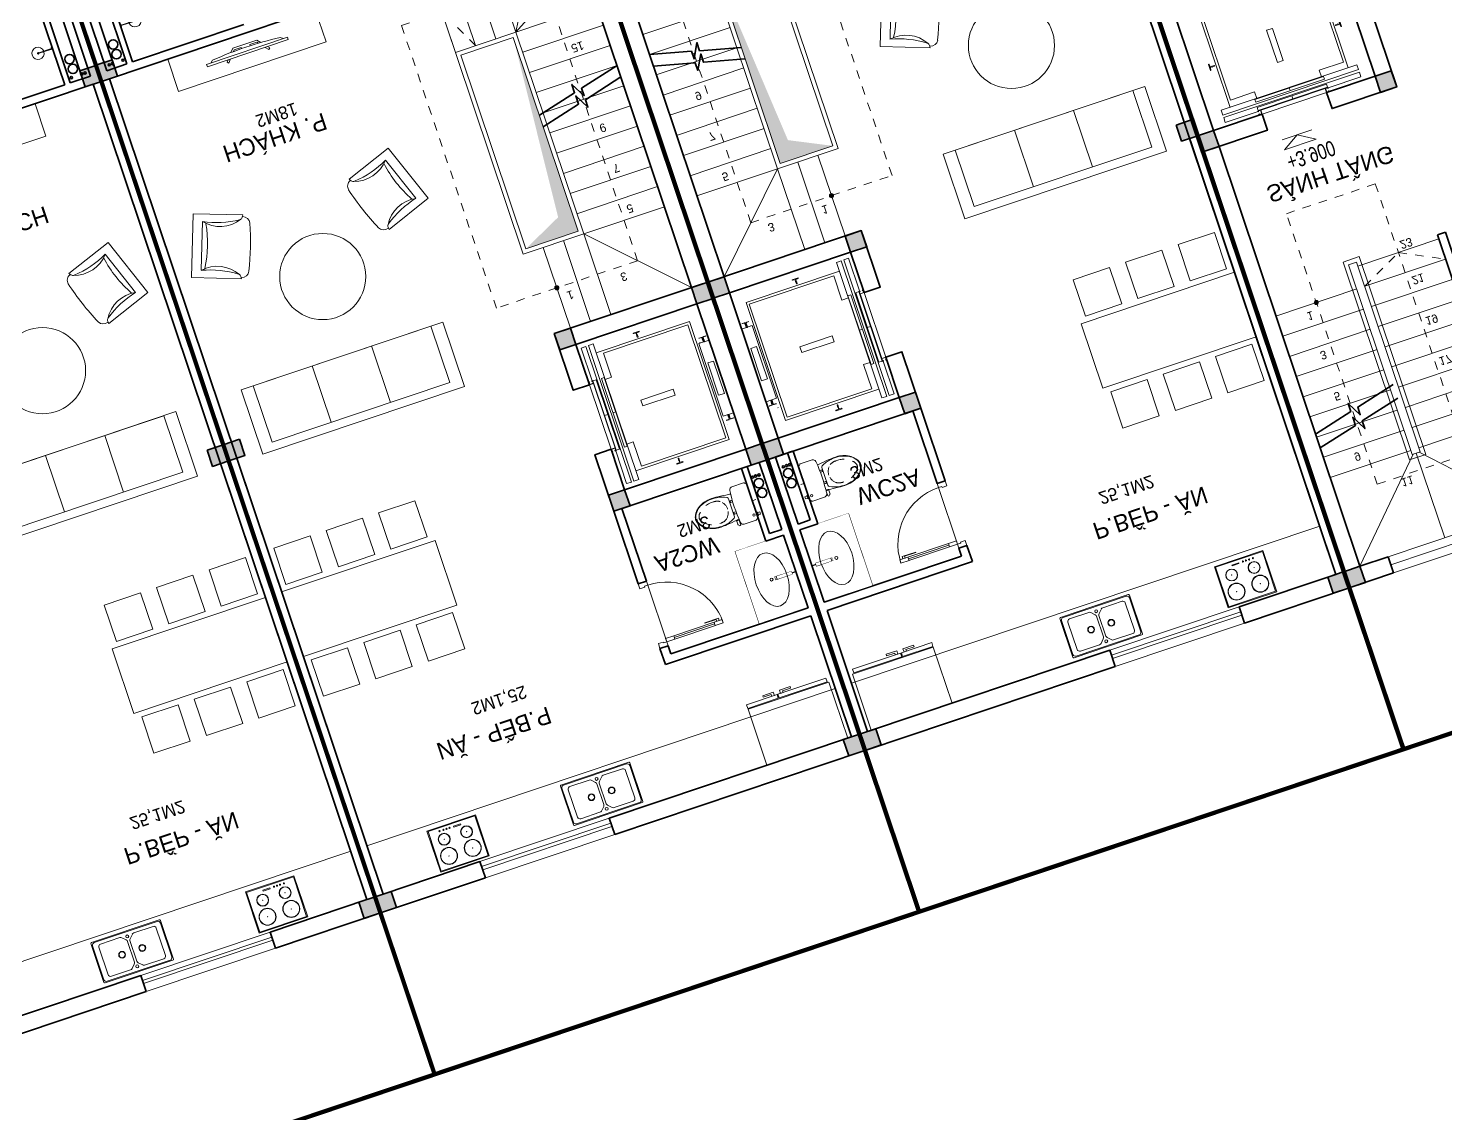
# Model space of a CAD drawing. Header units: metres. Extents: x 568336 to 569219, y 2065964 to 2066430.
# Drawn here: x 568480 to 568496.64, y 2066022.14 to 2066034.88 of the extents above; entities that cross this region are included whole.
import ezdxf

# ---------------------------------------------------------------- set-up
doc = ezdxf.new("R2010")
doc.units = ezdxf.units.M
for name, pattern in [('$AUDIT_BAD_LTYPE2', [0]), ('CENTER', [2, 1.25, -0.25, 0.25, -0.25]), ('HIDDEN', [0.375, 0.25, -0.125]), ('HIDDEN2', [0.1875, 0.125, -0.0625]), ('xref-thap C (mb tang 32-2)$0$HIDDEN', [0.375, 0.25, -0.125])]:
    doc.linetypes.add(name, pattern=pattern)
doc.layers.get('0').update_dxf_attribs({"linetype": 'CONTINUOUS'})
doc.layers.get('DEFPOINTS').update_dxf_attribs({"linetype": 'CONTINUOUS'})
for name, color, linetype, lineweight in [('-CENTER', 143, 'CENTER', 13), ('-CONCRETE', 1, 'CONTINUOUS', 35), ('-DIM', 9, 'CONTINUOUS', 13), ('-DOOR', 137, 'CONTINUOUS', 9), ('-FURNITURE', 46, 'CONTINUOUS', 9), ('-HATCH', 8, 'CONTINUOUS', 5), ('-KH', 143, 'CONTINUOUS', 13), ('-LINE1', 7, 'CONTINUOUS', 18), ('-LINE2', 252, 'CONTINUOUS', 9), ('-STEEL1', 1, 'CONTINUOUS', 35), ('-TEXT', 7, 'CONTINUOUS', 15), ('-WALL', 4, 'CONTINUOUS', 35), ('TEXT25', 2, 'CONTINUOUS', 13)]:
    doc.layers.add(name, color=color, linetype=linetype, lineweight=lineweight)
for name, color, linetype in [('-RANH GIOI LO DAT', 12, 'CONTINUOUS'), ('ChiaLo', 128, 'CENTER'), ('ViaHeS', 32, 'CONTINUOUS')]:
    doc.layers.add(name, color=color, linetype=linetype)
doc.styles.add('1', font='arial.ttf')
doc.styles.add('SVN_AVO_thuong', font='')
doc.styles.add('T1', font='', dxfattribs={"height": 200})
doc.styles.get('SVN_AVO_thuong').set_extended_font_data('SVN-Avo')
doc.styles.get('T1').set_extended_font_data('VNgeometric Light')

# ---------------------------------------------------------------- blocks, each defined once
blk = doc.blocks.new('X-5M-DH-2-CORE$0$A$C75E80C28')
at = {"layer": '-LINE2', "linetype": 'Continuous', "ltscale": 2}
for p, q in [((-731, -149), (731, -149)), ((-731, -1305), (-731, -149)), ((-557, -112), (-560, -112)), ((-510, -22), (-510, -51)), ((-507, -22), (-510, -22)), ((-510, -109), (-510, -79)), ((-507, -22), (-507, -51)), ((-507, -109), (-507, -79)), ((-456, -57), (-501, -57)), ((-456, -60), (-501, -60)), ((-456, -70), (-501, -70)), ((-456, -73), (-501, -73)), ((-453, -63), (-453, -67)), ((-450, -63), (-450, -67)), ((450, -63), (450, -67)), ((453, -63), (453, -67)), ((456, -57), (501, -57)), ((456, -60), (501, -60)), ((456, -70), (501, -70)), ((456, -73), (501, -73)), ((457, -112), (460, -112)), ((507, -22), (510, -22)), ((507, -22), (507, -51)), ((507, -109), (507, -79)), ((510, -22), (510, -51)), ((510, -109), (510, -79)), ((731, -1305), (731, -149)), ((-700, -179), (700, -179)), ((-700, -1225), (-700, -179)), ((700, -1225), (700, -179)), ((840, -1305), (-840, -1305)), ((-840, -1365), (-840, -1305)), ((-700, -1225), (-400, -1225)), ((425, -1309), (-425, -1309)), ((-425, -1343), (-425, -1309)), ((-400, -1305), (-400, -1225)), ((0, -1309), (0, -1343)), ((700, -1225), (400, -1225)), ((400, -1305), (400, -1225)), ((425, -1343), (425, -1309)), ((840, -1365), (840, -1305)), ((840, -1365), (-840, -1365)), ((840, -1395), (-840, -1395)), ((-840, -1395), (-840, -1455)), ((-840, -1455), (-435, -1455)), ((-435, -1450), (-435, -1460)), ((-435, -1450), (-400, -1450)), ((-435, -1460), (-425, -1460)), ((-435, -1490), (-435, -1500)), ((-435, -1490), (-425, -1490)), ((-433, -1452), (-433, -1458)), ((-433, -1452), (-402, -1452)), ((-433, -1458), (-425, -1458)), ((-433, -1492), (-433, -1498)), ((-433, -1492), (-425, -1492)), ((430, -1406), (-430, -1406)), ((-430, -1406), (-430, -1446)), ((430, -1446), (-430, -1446)), ((425, -1343), (-425, -1343)), ((-425, -1458), (-425, -1460)), ((-425, -1490), (-425, -1492)), ((-402, -1452), (-402, -1498)), ((400, -1450), (-400, -1450)), ((-400, -1450), (-400, -1500)), ((0, -1406), (0, -1446)), ((400, -1450), (400, -1500)), ((435, -1450), (400, -1450)), ((402, -1452), (402, -1498)), ((433, -1452), (402, -1452)), ((433, -1458), (425, -1458)), ((425, -1458), (425, -1460)), ((435, -1460), (425, -1460)), ((425, -1490), (425, -1492)), ((435, -1490), (425, -1490)), ((433, -1492), (425, -1492)), ((430, -1406), (430, -1446)), ((433, -1452), (433, -1458)), ((433, -1492), (433, -1498)), ((435, -1450), (435, -1460)), ((840, -1455), (435, -1455)), ((435, -1490), (435, -1500)), ((840, -1395), (840, -1455)), ((-435, -1500), (-400, -1500)), ((-433, -1498), (-402, -1498)), ((435, -1500), (400, -1500)), ((433, -1498), (402, -1498))]:
    blk.add_line(p, q, dxfattribs=at)
for points in [[(-450, 0), (-450, -130), (450, -130), (450, 0)], [(-200, -29), (200, -29), (200, -101), (-200, -101)], [(-36, -584), (36, -584), (36, -984), (-36, -984)]]:
    blk.add_lwpolyline(points, close=True, dxfattribs=at)
for points in [[(-780, -789), (-751, -789, 0.414214), (-750, -788), (-750, -784), (-750, -780, 0.414214), (-751, -779), (-780, -779, -0.256978), (-784, -782), (-798, -782, -0.414214), (-801, -779), (-804, -749, 0.414214), (-807, -746), (-812, -746), (-812, -784), (-812, -821), (-807, -821, 0.414214), (-804, -818), (-801, -789, -0.414214), (-798, -786), (-784, -786, -0.256978), (-780, -789)], [(780, -789), (751, -789, -0.414214), (750, -788), (750, -784), (750, -780, -0.414214), (751, -779), (780, -779, 0.256978), (784, -782), (798, -782, 0.414214), (801, -779), (804, -749, -0.414214), (807, -746), (812, -746), (812, -784), (812, -821), (807, -821, -0.414214), (804, -818), (801, -789, 0.414214), (798, -786), (784, -786, 0.256978), (780, -789)]]:
    blk.add_lwpolyline(points, format="xyb", dxfattribs=at)
for centre, radius, start, end in [((-501, -51), 9.4, 180, 270), ((-501, -79), 9.4, 90, 180), ((-501, -51), 6.2, 180, 270), ((-501, -79), 6.2, 90, 180), ((-456, -63), 6.2, 0, 90), ((-456, -63), 3, 0, 90), ((-456, -67), 6.2, 270, 0), ((-456, -67), 3, 270, 0), ((456, -63), 6.2, 90, 180), ((456, -67), 6.2, 180, 270), ((456, -63), 3, 90, 180), ((456, -67), 3, 180, 270), ((501, -51), 6.2, 270, 0), ((501, -51), 9.4, 270, 0), ((501, -79), 9.4, 0, 90), ((501, -79), 6.2, 0, 90)]:
    blk.add_arc(centre, radius, start, end, dxfattribs=at)
blk = doc.blocks.new('A$C5C575821')
at = {"layer": '-CONCRETE'}
h = blk.add_hatch(color=256, dxfattribs=at)
h.dxf.hatch_style = 1
h.paths.add_polyline_path([(0, 200), (0, 0), (200, 0), (200, 200)])
blk.add_lwpolyline([(0, 0), (200, 0), (200, 200), (0, 200)], close=True, dxfattribs=at)
blk = doc.blocks.new('truc M5')
at = {"layer": '-WALL'}
for p in [(-200, 14600), (6400, 14600), (6400, 9200), (-200, 4150), (6400, 4150), (-200, -200), (2400, -200)]:
    blk.add_blockref('A$C5C575821', p, dxfattribs=at)
blk = doc.blocks.new('M5-T2.1')
at = {"layer": '-HATCH', "true_color": 0x8c8896}
h = blk.add_hatch(color=252, dxfattribs=at)
h.dxf.hatch_style = 1
edge = h.paths.add_edge_path()
edge.add_arc((614411.8, -24016.3), 24.6, 0, 360)
at = {"layer": '-CONCRETE'}
blk.add_lwpolyline([(615311.8, -26316.3), (615911.9, -26316.3), (615911.9, -27816.3), (613911.7, -27816.3), (613911.7, -26316.3), (614511.8, -26316.3), (614511.8, -26116.3), (613711.7, -26116.3), (613711.7, -28016.3), (616111.9, -28016.3), (616111.9, -26116.3), (615311.8, -26116.3), (615311.8, -26316.3)], dxfattribs=at)
at = {"layer": '-DOOR'}
blk.add_lwpolyline([(614261.9, -20716.1), (615661.9, -20716.1), (615661.9, -20916.1), (614261.9, -20916.1)], close=True, dxfattribs=at)
blk.add_lwpolyline([(614261.9, -20816.1), (615661.9, -20816.1)], dxfattribs=at)
at = {"layer": '-KH'}
blk.add_line((614639.5, -25954), (615007.5, -25954), dxfattribs=at)
at = {"layer": '-KH', "linetype": 'HIDDEN2', "ltscale": 5}
blk.add_lwpolyline([(615511.8, -21766.3), (614411.8, -21766.3), (614411.8, -25116.3), (615511.8, -25116.3)], close=True, dxfattribs=at)
blk.add_lwpolyline([(615011.8, -24016.3), (615511.8, -24266.3), (616011.8, -24016.3)], dxfattribs=at)
at = {"layer": '-KH'}
blk.add_lwpolyline([(615018.7, -25836.2), (614628.3, -25836.2), (614823.5, -25954)], close=True, dxfattribs=at)
blk.add_circle((614411.8, -24016.3), 24.6, dxfattribs=at)
blk.add_solid([(614823.5, -25954), (614823.5, -25836.2), (615018.7, -25836.2), (614823.5, -25954)], dxfattribs=at)
at = {"layer": '-LINE1'}
for p, q in [((614924.6, -21966.3), (613911.8, -20916.2)), ((614961.8, -20916.2), (614961.8, -21966.3)), ((614999, -21966.3), (616011.8, -20916.2)), ((614511.8, -26316.3), (615311.8, -26316.3))]:
    blk.add_line(p, q, dxfattribs=at)
at = {"layer": '-LINE1', "lineweight": 18}
for p, q in [((614911.8, -22016.3), (613911.7, -22016.3)), ((614911.8, -22266.3), (613911.7, -22266.3)), ((615011.8, -22266.3), (616011.8, -22266.3)), ((614911.8, -22516.3), (613911.7, -22516.3)), ((615011.8, -22516.3), (616011.8, -22516.3)), ((614911.8, -22766.3), (613911.7, -22766.3)), ((615011.8, -22766.3), (616011.8, -22766.3)), ((614911.8, -23016.3), (613911.7, -23016.3)), ((615011.8, -23016.3), (616011.8, -23016.3)), ((614911.8, -23266.3), (613911.7, -23266.3)), ((615011.8, -23266.3), (616011.8, -23266.3)), ((614911.8, -23516.3), (613911.7, -23516.3)), ((615011.8, -23516.3), (616011.8, -23516.3)), ((614911.8, -23766.3), (613911.7, -23766.3)), ((615011.8, -23766.3), (616011.8, -23766.3)), ((614911.8, -24016.3), (613911.7, -24016.3)), ((615011.8, -24016.3), (616011.8, -24016.3)), ((615011.8, -24266.3), (616011.8, -24266.3))]:
    blk.add_line(p, q, dxfattribs=at)
for points in [[(615061.8, -21916.3), (614861.8, -21916.3), (614861.8, -24366.3), (615061.8, -24366.3)], [(615011.8, -21966.3), (614911.8, -21966.3), (614911.8, -24316.3), (615011.8, -24316.3)]]:
    blk.add_lwpolyline(points, close=True, dxfattribs=at)
at = {"layer": '-LINE1'}
blk.add_lwpolyline([(615011.8, -22016.3), (616011.8, -22016.3)], dxfattribs=at)
at = {"layer": '-RANH GIOI LO DAT', "linetype": 'HIDDEN', "ltscale": 10, "const_width": 50}
blk.add_lwpolyline([(623601.4, -18716.4), (613711.7, -18716.3), (613711.7, -38716.3), (619545.8, -38716.4), (624310, -33722)], close=True, dxfattribs=at)
at = {"layer": '-WALL'}
for p, q in [((614261.9, -20716.1), (613711.7, -20716.1)), ((613711.7, -20716.1), (613711.7, -35716.1)), ((614261.9, -20716.1), (614261.9, -20916.1)), ((614261.9, -20916.1), (613911.7, -20916.1)), ((613911.7, -20916.1), (613911.7, -26116.3)), ((616012.1, -20916.1), (616012.1, -24316.4)), ((616111.4, -24316.3), (616111.4, -20916.1)), ((616012.1, -24316.4), (616111.4, -24316.3))]:
    blk.add_line(p, q, dxfattribs=at)
for points in [[(613911.7, -22383.2), (614388, -22502.2), (614388, -22603.5), (614481.3, -22431.9), (614481.3, -22525.6), (614961.7, -22645.7)], [(613911.7, -22554.1), (614388, -22673.2), (614388, -22774.4), (614481.3, -22602.8), (614481.3, -22696.5), (614961.7, -22816.6)]]:
    blk.add_lwpolyline(points, dxfattribs=at)
at = {"layer": '-STEEL1'}
blk.add_blockref('truc M5', (613911.7, -35516.1), dxfattribs=at)
at = {"layer": '-WALL'}
blk.add_blockref('A$C5C575821', (613711.5, -26316.2), dxfattribs=at)
at = {"layer": '-WALL', "xscale": -1, "rotation": 270}
for p in [(613711.7, -26316.3), (615911.9, -26316.3)]:
    blk.add_blockref('A$C5C575821', p, dxfattribs=at)
at = {"color": 2, "xscale": -1, "rotation": 180}
blk.add_blockref('X-5M-DH-2-CORE$0$A$C75E80C28', (614911.8, -27816.3), dxfattribs=at)
at = {"layer": '-TEXT', "style": 'T1'}
for s, p in [('11', (614685.1, -21735.7)), ('9', (614257.7, -22197.5)), ('5', (614257.7, -22945.1)), ('17', (615558.7, -22945.3)), ('3', (614257.7, -23454.1)), ('19', (615558.7, -23443.9)), ('1', (614257.7, -23939.2)), ('21', (615558.7, -23947.3)), ('23', (615558.7, -24388.9))]:
    blk.add_text(s, height=100, rotation=360, dxfattribs=at).set_placement(p)
at = {"layer": '-TEXT', "style": '1', "width": 0.75}
blk.add_text('+3.900', height=179.96, dxfattribs=at).set_placement((614614.5, -25766))
at = {"layer": 'TEXT25', "style": 'SVN_AVO_thuong'}
blk.add_text('SẢNH TẦNG', height=200, rotation=360, dxfattribs=at).set_placement((614271.1, -25493.7))
blk = doc.blocks.new('SOFA 2500')
at = {"layer": '-FURNITURE'}
for p, q in [((267949, 8788), (268649, 8788)), ((267949, 8055), (268649, 8055))]:
    blk.add_line(p, q, dxfattribs=at)
for points in [[(267849, 9672), (268649, 9672), (268649, 7172), (267849, 7172)], [(267949, 9522), (268649, 9522), (268649, 7322), (267949, 7322)]]:
    blk.add_lwpolyline(points, close=True, dxfattribs=at)
blk = doc.blocks.new('shower')
for points in [[(180919, -32316), (180912, -32316), (180912, -32147), (180919, -32147)], [(180929, -32327), (180902, -32327), (180902, -32316), (180929, -32316)]]:
    blk.add_lwpolyline(points, close=True)
for radius, start, end in [(72, 272.7907, 267.2093), (8.35, 294.8355, 245.1645)]:
    blk.add_arc((180916, -32147), radius, start, end)
blk = doc.blocks.new('A$C18091ED7')
for p, q in [((0, -42), (0, 0)), ((146, -27), (179, -27)), ((146, -27), (146, -30)), ((146, -30), (166, -30)), ((153, -37), (146, -30)), ((152, 0), (152, -27)), ((152, 0), (179, 0)), ((153, -37), (166, -37)), ((153, -40), (153, -37)), ((153, -40), (178, -40)), ((153, -40), (178, -40)), ((153, -40), (153, -42)), ((185, -30), (166, -30)), ((178, -37), (166, -37)), ((185, -30), (178, -37)), ((178, -37), (178, -40)), ((178, -40), (178, -42)), ((179, 0), (179, -27)), ((179, -27), (185, -27)), ((185, -27), (185, -30)), ((-83, -267), (-83, -300)), ((-83, -278), (-83, -288)), ((-61, -290), (-83, -290)), ((-63, -265), (-81, -265)), ((-61, -267), (-61, -300)), ((61, -267), (61, -300)), ((61, -290), (83, -290)), ((63, -265), (81, -265)), ((83, -267), (83, -300)), ((83, -278), (83, -288)), ((165, -262), (165, -290)), ((168, -260), (228, -260)), ((168, -292), (207, -292)), ((231, -274), (231, -262))]:
    blk.add_line(p, q)
for points in [[(230, -219, -0.137407), (225, -235), (222, -241, -0.236081), (198, -255, -0.051961), (-198, -255, -0.236081), (-222, -241), (-225, -235, -0.137407), (-230, -219), (-230, -72, -0.198912), (-226, -63), (-209, -46, -0.198912), (-200, -42), (0, -42), (200, -42, -0.198912), (209, -46), (226, -63, -0.198912), (230, -72)], [(144, -619, -0.212405), (26, -734, -0.027685), (-1, -739, -0.022279), (-26, -734, -0.212405), (-144, -619, -0.142796), (-167, -428, -0.093005), (-128, -309, -0.256439), (-111, -300), (0, -300), (111, -300, -0.256439), (128, -309, -0.093005), (167, -428, -0.142796)]]:
    blk.add_lwpolyline(points, format="xyb", close=True)
at = {"linetype": 'xref-thap C (mb tang 32-2)$0$HIDDEN', "ltscale": 100}
blk.add_lwpolyline([(61, -669, -0.199031), (0, -699, -0.199031), (-61, -669, -0.218924), (-132, -478, -0.153791), (-112, -404, -0.236701), (0, -348, -0.236701), (112, -404, -0.153791), (132, -478, -0.218924)], format="xyb", close=True, dxfattribs=at)
blk.add_circle((166, -78), 13.9)
for centre, radius, start, end in [((-81, -267), 1.98, 90, 180), ((-63, -267), 1.98, 0, 90), ((63, -267), 1.98, 90, 180), ((81, -267), 1.98, 0, 90), ((168, -262), 2.47, 90, 180), ((168, -290), 2.47, 180, 270), ((207, -277), 15.5, 270, 306.4659), ((168, -225), 80.1, 306.4659, 320.3123), ((228, -274), 2.47, 320.3123, 0)]:
    blk.add_arc(centre, radius, start, end)
for points in [[(-156, -259), (-157, -267), (-164, -328), (-169, -385), (-184, -528), (-136, -679), (-50, -735), (-20, -741), (0, -744)], [(156, -259), (157, -267), (164, -328), (169, -385), (184, -528), (136, -679), (50, -735), (20, -741), (0, -744)]]:
    blk.add_open_spline(points, degree=3, knots=[130.613938, 130.613938, 130.613938, 130.613938, 152.852109, 311.129351, 417.703951, 561.383393, 697.692632, 710.812262, 710.812262, 710.812262, 710.812262])
blk = doc.blocks.new('ghe11asdsdsdsd')
at = {"layer": '-FURNITURE', "ltscale": 5}
for p, q in [((-454, 642), (-454, -60)), ((447, 643), (445, -59)), ((339, 75), (-348, 74)), ((445, -59), (-454, -60))]:
    blk.add_line(p, q, dxfattribs=at)
for centre, radius, start, end in [((-557, 172), 481, 73.628, 77.6744), ((-330, 640), 103, 97.7909, 180.472), ((-435, 586), 50, 17.2905, 73.628), ((-753, 311), 469, 329.603, 39.8271), ((-1717, 235), 1379, 353.2677, 15.3477), ((14, -3057), 3816, 85.1505, 95.3732), ((745, 311), 469, 140.0382, 210.2652), ((1709, 233), 1379, 164.5193, 186.6002), ((322, 644), 103, 359.5522, 82.2333), ((428, 586), 50, 106.2084, 162.5459), ((548, 172), 481, 102.162, 106.2084), ((-1, -1576), 1730, 79.6029, 100.5814)]:
    blk.add_arc(centre, radius, start, end, dxfattribs=at)
blk = doc.blocks.new('XR.MB.LM123$0$tvi 1')
blk.add_lwpolyline([(29, 0), (29, -1000), (0, -1000), (0, 0)], close=True)
for points in [[(29, -50), (52, -81)], [(-24, -236), (-39, -252)], [(0, -285), (-39, -252)], [(0, -256), (-24, -236)], [(70, -315), (111, -350), (111, -650), (70, -685)], [(89, -446), (89, -360), (71, -345)], [(89, -446), (73, -446)], [(89, -554), (89, -640), (71, -655)], [(89, -554), (73, -554)], [(0, -715), (-39, -748)], [(-24, -764), (-39, -748)], [(0, -744), (-24, -764)], [(29, -950), (52, -919)]]:
    blk.add_lwpolyline(points)
blk.add_arc((-4025, -500), 4099, 354.1311, 5.8689)
blk = doc.blocks.new('Sink_Cicle')
blk.add_lwpolyline([(17, -50), (-17, -50), (-18, -252), (17, -252)], close=True)
blk.add_circle((0, -300), 17.5)
at = {"layer": 'DEFPOINTS'}
blk.add_line((0, -100), (0, 0), dxfattribs=at)
blk.add_wipeout([(17, -50), (-17, -50), (-18, -252), (17, -252)])
at = {"layer": '-FURNITURE', "linetype": 'Continuous'}
blk.add_ellipse((0, -300), major_axis=(-325, 0), ratio=0.584615, dxfattribs=at)
blk.add_line((-18, -237), (17, -237))
blk = doc.blocks.new('*U148')
at = {"ltscale": 300}
blk.add_lwpolyline([(0, 0), (900, 0), (900, -600), (0, -600)], close=True, dxfattribs=at)
blk.add_wipeout([(0, 0), (900, 0), (900, -600), (0, -600)], dxfattribs=at)
blk.add_blockref('Sink_Cicle', (450, 0), dxfattribs=at)
blk = doc.blocks.new('A$C55AD6C8F')
at = {"ltscale": 3}
for p, q in [((-750, 624), (-750, 1000)), ((-750, 1000), (-704, 1000)), ((-704, 1000), (-704, 624)), ((0, 1000), (-695, 1000)), ((-695, 1000), (-695, 0)), ((0, 0), (0, 1000)), ((-704, 624), (-750, 624)), ((-750, 613), (-750, 18)), ((-704, 613), (-750, 613)), ((-704, 18), (-704, 613)), ((-750, 18), (-704, 18)), ((-695, 0), (0, 0))]:
    blk.add_line(p, q, dxfattribs=at)
at = {"ltscale": 3, "elevation": 0}
for points in [[(-750, 688), (-750, 657), (-790, 657), (-790, 788), (-771, 788), (-771, 688)], [(-750, 549), (-750, 580), (-790, 580), (-790, 449), (-771, 449), (-771, 549)]]:
    blk.add_lwpolyline(points, close=True, dxfattribs=at)
blk = doc.blocks.new('A$C14986441')
at = {"ltscale": 3}
for p, q in [((-250, 420), (-250, -420)), ((240, 430), (-240, 430)), ((170, 355), (-170, 355)), ((250, -420), (250, 420)), ((-200, 325), (-200, 87)), ((200, 87), (200, 325)), ((-191, 66), (-149, 24)), ((-128, 15), (128, 15)), ((149, 24), (191, 66)), ((-200, -325), (-200, -87)), ((-191, -66), (-149, -24)), ((-128, -15), (128, -15)), ((149, -24), (191, -66)), ((200, -87), (200, -325)), ((-240, -430), (240, -430)), ((170, -355), (-170, -355))]:
    blk.add_line(p, q, dxfattribs=at)
blk.add_lwpolyline([(240, -390), (240, 390, 0.414214), (210, 420), (-210, 420, 0.414214), (-240, 390), (-240, -390, 0.414214), (-210, -420), (210, -420, 0.414214)], format="xyb", close=True, dxfattribs=at)
for centre, radius in [((-186, 0), 17.5), ((0, 125), 40), ((0, 125), 35), ((185, 0), 17.5), ((0, -125), 40), ((0, -125), 35)]:
    blk.add_circle(centre, radius, dxfattribs=at)
for centre, radius, start, end in [((-240, 420), 10, 90, 180), ((-170, 325), 30, 90, 180), ((170, 325), 30, 0, 90), ((240, 420), 10, 0, 90), ((-170, 87), 30, 180, 225), ((-128, 45), 30, 225, 270), ((128, 45), 30, 270, 315), ((170, 87), 30, 315, 0), ((-170, -87), 30, 135, 180), ((-128, -45), 30, 90, 135), ((128, -45), 30, 45, 90), ((170, -87), 30, 0, 45), ((-170, -325), 30, 180, 270), ((170, -325), 30, 270, 0), ((-240, -420), 10, 180, 270), ((240, -420), 10, 270, 0)]:
    blk.add_arc(centre, radius, start, end, dxfattribs=at)
blk = doc.blocks.new('A$C23F441E4')
at = {"ltscale": 3}
blk.add_lwpolyline([(-300, 0), (-300, -510), (300, -510), (300, 0), (-300, 0)], dxfattribs=at)
for points in [[(-290, -10), (-290, -500), (290, -500), (290, -10)], [(-100, -46), (-15, -46), (-15, -56), (-100, -56)]]:
    blk.add_lwpolyline(points, close=True, dxfattribs=at)
for centre, radius in [((-139, -156), 70), ((-139, -156), 67), ((-139, -156), 2), ((37, -48), 6.6), ((74, -48), 6.6), ((139, -156), 70), ((139, -156), 67), ((112, -48), 6.6), ((139, -156), 2), ((160, -48), 6.6), ((-147, -359), 100), ((-147, -359), 97), ((147, -359), 100), ((147, -359), 97), ((-147, -359), 2), ((147, -359), 2)]:
    blk.add_circle(centre, radius, dxfattribs=at)
blk = doc.blocks.new('A$C2896516a')
for points in [[(75, 1386), (525, 1386), (525, 1836), (75, 1836), (75, 1386)], [(725, 1386), (1175, 1386), (1175, 1836), (725, 1836), (725, 1386)], [(1375, 1386), (1825, 1386), (1825, 1836), (1375, 1836), (1375, 1386)], [(75, 450), (525, 450), (525, 0), (75, 0), (75, 450)], [(725, 450), (1175, 450), (1175, 0), (725, 0), (725, 450)], [(1375, 450), (1825, 450), (1825, 0), (1375, 0), (1375, 450)]]:
    blk.add_lwpolyline(points)
blk.add_lwpolyline([(0, 518), (1900, 518), (1900, 1318), (0, 1318)], close=True)
blk = doc.blocks.new('*U153')
at = {"linetype": '$AUDIT_BAD_LTYPE2'}
for p, q in [((70, 100), (70, 600)), ((90, 600), (90, 100))]:
    blk.add_line(p, q, dxfattribs=at)
for points in [[(50, 600), (90, 600), (90, 700), (50, 700), (50, 600)], [(50, 603), (50, 100)], [(50, 100), (90, 100), (90, 0), (50, 0), (50, 100)]]:
    blk.add_lwpolyline(points)
for points in [[(118, 495), (118, 664), (90, 664), (90, 636), (113, 636), (113, 495)], [(0, 0), (50, 0), (50, -40), (60, -40), (60, -100), (0, -100)], [(800, 0), (750, 0), (750, -40), (740, -40), (740, -100), (800, -100)]]:
    blk.add_lwpolyline(points, close=True)
at = {"linetype": '$AUDIT_BAD_LTYPE2', "ltscale": 0.3}
blk.add_arc((50, 0), 700, 0, 90, dxfattribs=at)
blk = doc.blocks.new('A$C3F71457E')
at = {"layer": '-CONCRETE'}
blk.add_lwpolyline([(0, -100), (0, 400), (-1500, 400), (-1500, -1400), (0, -1400), (0, -900), (200, -900), (200, -1600), (-1700, -1600), (-1700, 600), (200, 600), (200, -100), (0, -100)], dxfattribs=at)
at = {"layer": '-LINE1'}
blk.add_line((0, -900), (0, -100), dxfattribs=at)
at = {"layer": '-WALL'}
for p in [(-1700, 400), (0, 400), (-1700, -1600), (0, -1600)]:
    blk.add_blockref('A$C5C575821', p, dxfattribs=at)
at = {"color": 2, "rotation": 90}
blk.add_blockref('X-5M-DH-2-CORE$0$A$C75E80C28', (-1500, -500), dxfattribs=at)
blk = doc.blocks.new('TRUC M4')
at = {"layer": '-WALL'}
for p in [(-200, 14600), (5600, 14600), (-200, 9000), (5600, 9000), (-200, 4300), (5600, 4300), (-200, -200), (5600, -200)]:
    blk.add_blockref('A$C5C575821', p, dxfattribs=at)
blk = doc.blocks.new('M4- T2')
at = {"layer": '-HATCH', "true_color": 0x8c8896}
h = blk.add_hatch(color=252, dxfattribs=at)
h.dxf.hatch_style = 1
edge = h.paths.add_edge_path()
edge.add_arc((718473, 40240), 24.6, 0, 360)
h = blk.add_hatch(color=252, dxfattribs=at)
h.dxf.hatch_style = 1
h.paths.add_polyline_path([(718672, 39690), (718023, 39690), (718023, 37290), (718195, 39459)])
at = {"layer": '-CONCRETE'}
blk.add_line((722573, 36241), (722573, 35311), dxfattribs=at)
for centre, radius in [((716953, 43290, 0), 55), ((716953, 43169, 0), 55), ((716922, 43079, 0), 13), ((716964, 43079, 0), 13), ((717002, 43079, 0), 13), ((722453, 36085, 0), 13), ((722503, 35994, 0), 55), ((722582, 36085, 0), 13), ((722623, 36085, 0), 13), ((722503, 35873, 0), 55)]:
    blk.add_circle(centre, radius, dxfattribs=at)
at = {"layer": '-DOOR'}
blk.add_line((718573, 43841), (718573, 44641), dxfattribs=at)
for points in [[(721473, 46542), (719872, 46542), (719872, 46342), (721473, 46342)], [(719872, 46442), (721473, 46442), (721473, 46403), (719872, 46403)]]:
    blk.add_lwpolyline(points, close=True, dxfattribs=at)
at = {"layer": '-FURNITURE'}
blk.add_line((722673, 45742), (716873, 45741), dxfattribs=at)
blk.add_lwpolyline([(720123, 36641), (721951, 36641), (721951, 36241), (720123, 36241)], close=True, dxfattribs=at)
blk.add_circle((721037, 39240), 506, dxfattribs=at)
at = {"layer": '-KH', "linetype": 'HIDDEN2', "ltscale": 5}
blk.add_lwpolyline([(717473, 40240), (719222, 40240), (719222, 36740), (717473, 36740)], close=True, dxfattribs=at)
blk.add_lwpolyline([(718473, 37240), (718722, 36740), (718473, 36240)], dxfattribs=at)
at = {"layer": '-KH'}
blk.add_circle((718473, 40240), 24.6, dxfattribs=at)
at = {"layer": '-LINE1'}
for p, q in [((716773, 43119), (716773, 43119)), ((716773, 43119), (716773, 43119)), ((717973, 39740), (716973, 40741)), ((717973, 40740), (717973, 39740)), ((718223, 39740), (718223, 40740)), ((718223, 40740), (718223, 39740)), ((718473, 39740), (718473, 40740)), ((718473, 40740), (718473, 39740)), ((717973, 37240), (717973, 39740)), ((717973, 39740), (718722, 39740)), ((718023, 37290), (718023, 39690)), ((718023, 39690), (718672, 39690)), ((718672, 37290), (718672, 39690)), ((718722, 37290), (718722, 39740)), ((718023, 37290), (718672, 37290)), ((718722, 36240), (718722, 37290)), ((717973, 37240), (716973, 36663)), ((717973, 37240), (717395, 36240)), ((717973, 37240), (718722, 37240)), ((717973, 36240), (717973, 37240)), ((718223, 37240), (718223, 36240)), ((718223, 36240), (718223, 37240)), ((718473, 37240), (718473, 36240)), ((718473, 36240), (718473, 37240)), ((718722, 37240), (718722, 36240))]:
    blk.add_line(p, q, dxfattribs=at)
at = {"layer": '-LINE1', "lineweight": 18}
for p, q in [((717973, 39740), (716973, 39740)), ((717973, 39490), (716973, 39490)), ((717973, 39240), (716973, 39240)), ((717973, 38990), (716973, 38990)), ((717973, 38740), (716973, 38740)), ((717973, 38490), (716973, 38490)), ((717973, 38240), (716973, 38240)), ((717973, 37990), (716973, 37990)), ((717973, 37740), (716973, 37740)), ((717973, 37490), (716973, 37490)), ((717973, 37240), (716973, 37240))]:
    blk.add_line(p, q, dxfattribs=at)
at = {"layer": '-RANH GIOI LO DAT', "linetype": 'HIDDEN', "ltscale": 10, "const_width": 50}
blk.add_lwpolyline([(716773, 48541), (722773, 48541), (722773, 28541), (716773, 28541)], close=True, dxfattribs=at)
at = {"layer": '-WALL'}
for p, q in [((716773, 46541), (719872, 46542)), ((716773, 46541), (716773, 42941)), ((719872, 46542), (719872, 46342)), ((721473, 46542), (722773, 46541)), ((721473, 46542), (721473, 46342)), ((722773, 46541), (722773, 32541)), ((722773, 31541), (722773, 46541)), ((719872, 46342), (716873, 46341)), ((716873, 46341), (716873, 44841)), ((722673, 46341), (721473, 46342)), ((722673, 46341), (722673, 36241)), ((722673, 40941), (722673, 46341)), ((716873, 44841), (718673, 44841)), ((718673, 44641), (718673, 44841)), ((716773, 44741), (716773, 44741)), ((718573, 44641), (718573, 44741)), ((718573, 44641), (718673, 44641)), ((718573, 42941), (718573, 43841)), ((718573, 43841), (718673, 43841)), ((718673, 42941), (718673, 43841)), ((718573, 42941), (718673, 42941)), ((716873, 40741), (716773, 40741)), ((716773, 40741), (716773, 31541)), ((716973, 36241), (716973, 40741)), ((722673, 36241), (720073, 36241)), ((720973, 36141), (722352, 36141)), ((722352, 35241), (722352, 36141)), ((722422, 36141), (722673, 36141)), ((722422, 35311), (722422, 36141)), ((722673, 36141), (722673, 35311))]:
    blk.add_line(p, q, dxfattribs=at)
for points in [[(717085, 42941), (716773, 42941)], [(718023, 38395), (717546, 38276), (717546, 38174), (717453, 38346), (717453, 38252), (716973, 38132)], [(718023, 38253), (717546, 38134), (717546, 38032), (717453, 38204), (717453, 38110), (716973, 37990)]]:
    blk.add_lwpolyline(points, dxfattribs=at)
at = {"layer": '-DIM', "xscale": -1, "rotation": 90}
blk.add_blockref('SOFA 2500', (729542, 308844), dxfattribs=at)
at = {"layer": '-DOOR', "xscale": -1, "rotation": 90}
blk.add_blockref('*U153', (718573, 44641), dxfattribs=at)
at = {"layer": '-FURNITURE', "xscale": -1}
for name, p, rotation in [('A$C55AD6C8F', (716918, 46341), 270), ('A$C23F441E4', (721649, 45803), 180)]:
    blk.add_blockref(name, p, dxfattribs=dict(at, rotation=rotation))
at = {"layer": '-FURNITURE'}
for name, p, rotation in [('A$C14986441', (719866, 46041), 270.0006840405799), ('A$C18091ED7', (717051, 43341), 90.00000000000001), ('shower', (690026, -145225), 90.00000000000001)]:
    blk.add_blockref(name, p, dxfattribs=dict(at, rotation=rotation))
blk.add_blockref('A$C2896516a', (720773, 42080), dxfattribs=at)
at = {"layer": '-FURNITURE', "yscale": 0.8339792703841296, "zscale": 0.8339792703841296}
for p, xscale, rotation in [((719746, 38430, 0), -0.8339792703841296, 289.9411009505635), ((722328, 38430, 0), 0.8339792703841296, 70.0588990494365)]:
    blk.add_blockref('ghe11asdsdsdsd', p, dxfattribs=dict(at, xscale=xscale, rotation=rotation))
at = {"layer": '-FURNITURE', "extrusion": (0, 0, -1), "xscale": -1, "rotation": 90.00368972240832}
blk.add_blockref('XR.MB.LM123$0$tvi 1', (-721537, 36473), dxfattribs=at)
at = {"layer": '-WALL', "xscale": -1, "rotation": 180}
blk.add_blockref('A$C3F71457E', (718473, 41341), dxfattribs=at)
at = {"layer": '-TEXT', "style": 'T1'}
for s, p in [('3', (717648, 40317)), ('1', (718312, 40321)), ('5', (717326, 39581)), ('7', (717326, 39081)), ('9', (717326, 38581)), ('15', (717268, 37586))]:
    blk.add_text(s, height=100, rotation=360, dxfattribs=at).set_placement(p)
at = {"layer": 'TEXT25'}
for s, height, rotation, style, p in [('P.BẾP - ĂN', 200, 360, 'SVN_AVO_thuong', (720138, 44865)), ('25,1M2', 150, 0, 'T1', (720322, 44542)), ('WC2A', 200, 360, 'SVN_AVO_thuong', (717635, 43595)), ('3M2', 150, 360, 'T1', (717646, 43336)), ('P. KHÁCH', 200, 360, 'SVN_AVO_thuong', (720418, 37415)), ('18M2', 150, 0, 'T1', (720696, 37195))]:
    blk.add_text(s, height=height, rotation=rotation, dxfattribs=dict(at, style=style)).set_placement(p)
at = {"layer": '-FURNITURE', "extrusion": (0, 0, -1), "xscale": -1, "zscale": -1, "rotation": 270}
blk.add_blockref('*U148', (-716873, 43841), dxfattribs=at)
at = {"layer": '-WALL'}
for p, q in [((716873, 44741), (716873, 43841)), ((716873, 44741), (718573, 44741)), ((717093, 43841), (716873, 43841)), ((716873, 43771), (716873, 42941)), ((717023, 43771), (716873, 43771)), ((717023, 43771), (717023, 42941)), ((717093, 43841), (717093, 42941))]:
    blk.add_line(p, q, dxfattribs=at)
at = {"layer": '-STEEL1'}
blk.add_blockref('TRUC M4', (716973, 31741), dxfattribs=at)

msp = doc.modelspace()

# ---------------------------------------------------------------- linework, layer by layer
at = {"layer": 'ChiaLo', "ltscale": 5}
for points in [[(568489.779, 2066045.377), (568496.142, 2066026.416)], [(568484.09, 2066043.468), (568490.453, 2066024.507)], [(568478.402, 2066041.559), (568484.765, 2066022.598)], [(568505.517, 2066029.562), (568379.533, 2065987.283)]]:
    msp.add_lwpolyline(points, dxfattribs=at)
at = {"layer": 'ViaHeS'}
msp.add_lwpolyline([(568506.884, 2066024.747), (568505.517, 2066029.562), (568379.533, 2065987.283), (568381.124, 2065982.543), (568506.884, 2066024.747)], dxfattribs=at)

# ---------------------------------------------------------------- next in the draw order: block references
at = {"layer": '-CENTER', "color": 2, "true_color": 0xf1eb1f, "xscale": -0.001, "yscale": 0.001, "zscale": 0.001, "rotation": 198.5512922840562}
msp.add_blockref('M4- T2', (567784.106, 2065838.664), dxfattribs=at)
at = {"layer": '-WALL', "color": 2, "true_color": 0xf1eb1f, "xscale": -0.001, "yscale": 0.001, "zscale": 0.001, "rotation": 198.5510846630406}
msp.add_blockref('M5-T2.1', (567920.273, 2065813.42), dxfattribs=at)

# ---------------------------------------------------------------- next in the draw order: block references
at = {"layer": '-CENTER', "color": 2, "true_color": 0xf1eb1f, "xscale": 0.001, "yscale": 0.001, "zscale": 0.001, "rotation": 198.5512921127116}
msp.add_blockref('M4- T2', (569154.54, 2066298.57), dxfattribs=at)

# ---------------------------------------------------------------- next in the draw order: block references
at = {"layer": '-CENTER', "color": 2, "true_color": 0xf1eb1f, "xscale": -0.001, "yscale": 0.001, "zscale": 0.001, "rotation": 198.5512922840562}
msp.add_blockref('M4- T2', (567795.484, 2065842.483), dxfattribs=at)

doc.saveas('drawing.dxf')
